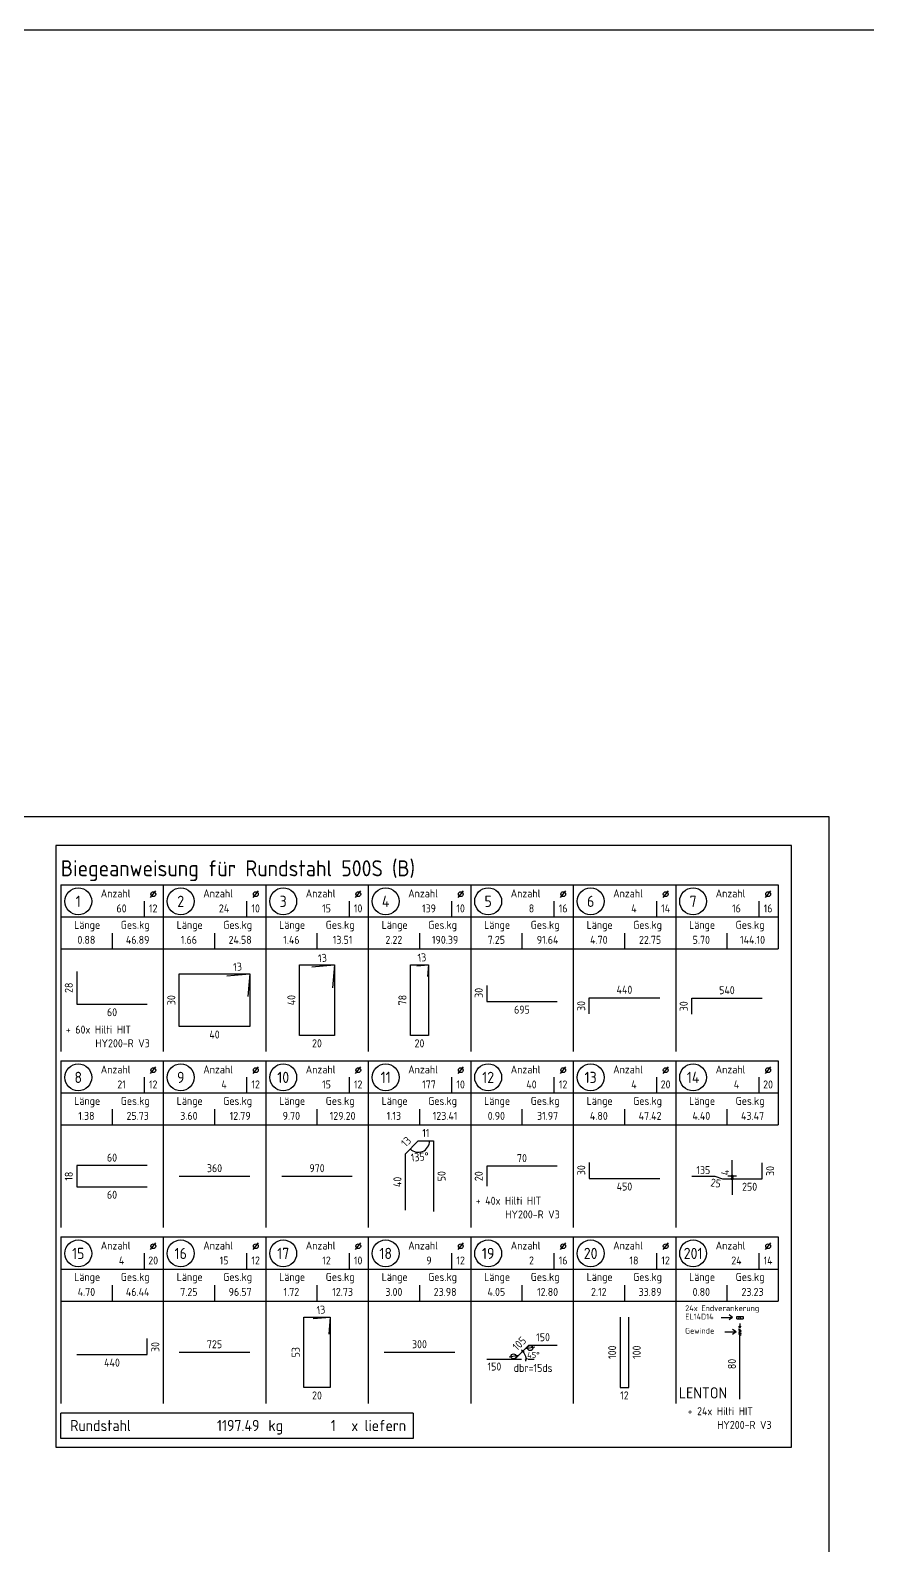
# Model space of a CAD drawing. Extents: x -17 to 300, y 24 to 138.
# Drawn here: x 251.38 to 264.46, y 45.98 to 69.65 of the extents above; entities that cross this region are included whole.
import ezdxf
from ezdxf.enums import TextEntityAlignment as Align

# ---------------------------------------------------------------- set-up
doc = ezdxf.new("R2010")
doc.units = 0
doc.header["$LTSCALE"] = 0.5
doc.header["$MEASUREMENT"] = 0
doc.header["$PDMODE"] = 2
doc.linetypes.add('AUSGEZOGEN', pattern=[1000.01, 1000, 0.01])
doc.linetypes.add('DOT', pattern=[0.175, 0.05, -0.125])
doc.layers.get('Defpoints').update_dxf_attribs({"linetype": 'CONTINUOUS'})
doc.layers.add('ANSICHTSFENSTER', color=7, linetype='CONTINUOUS', plot=False)
for name, color, linetype in [('MASSE', 7, 'CONTINUOUS'), ('RAHMEN', 7, 'CONTINUOUS'), ('RND', 7, 'CONTINUOUS'), ('RND_BILD', 7, 'CONTINUOUS'), ('STAHL', 7, 'CONTINUOUS'), ('TEXT', 7, 'CONTINUOUS')]:
    doc.layers.add(name, color=color, linetype=linetype)
doc.styles.add('TXT', font='isocp.shx')
doc.dimstyles.new('DOT_I', dxfattribs={"dimscale": 0.5, "dimtxt": 0.25, "dimasz": 0.25, "dimexe": 0.1, "dimexo": 0.3, "dimgap": 0.1, "dimtad": 1, "dimdec": 3, "dimzin": 3, "dimtxsty": 'TXT', "dimblk": 'DOT', "dimblk1": 'DOT', "dimblk2": 'DOT', "dimsah": 1, "dimcen": 0.1, "dimse1": 1, "dimse2": 1, "dimazin": 0, "dimtfac": 1, "dimtdec": 4, "dimtix": 1, "dimtmove": 2, "dimatfit": 3, "dimldrblk": 'DOT', "dimfxl": 0, "dimtvp": 1, "dimtolj": 1, "dimtzin": 0, "dimarcsym": 0})

# ---------------------------------------------------------------- blocks, each defined once
blk = doc.blocks.new('RND_LIS2')
at = {"layer": 'RND', "color": 3, "linetype": 'Continuous'}
for p, q in [((0, 0), (0, -5.2)), ((0, 0), (3.2, 0)), ((3.2, 0), (3.2, -2)), ((2.6, -0.503), (2.6, -1)), ((0, -1), (3.2, -1)), ((1.6, -1.503), (1.6, -2)), ((0, -2), (3.2, -2))]:
    blk.add_line(p, q, dxfattribs=at)
at = {"layer": 'RND', "color": 7, "linetype": 'Continuous'}
blk.add_line((2.805, -0.39), (2.973, -0.186), dxfattribs=at)
at = {"layer": 'RND', "color": 1, "linetype": 'Continuous'}
blk.add_circle((0.545, -0.513), 0.42, dxfattribs=at)
at = {"layer": 'RND', "color": 7, "linetype": 'Continuous'}
blk.add_circle((2.889, -0.288), 0.075, dxfattribs=at)
at = {"layer": 'RND', "color": 7, "linetype": 'Continuous', "style": 'TXT'}
for s, p in [('Anzahl', (1.249, -0.391)), ('Länge', (0.42, -1.373)), ('Ges.kg', (1.872, -1.373))]:
    blk.add_text(s, height=0.25, dxfattribs=at).set_placement(p)
at = {"layer": 'RND', "color": 1, "linetype": 'Continuous', "style": 'TXT'}
blk.add_attdef('POS1', text='', height=0.35, dxfattribs=at).set_placement((0.545, -0.513), align=Align.MIDDLE)
at = {"layer": 'RND', "color": 7, "linetype": 'Continuous', "style": 'TXT'}
for tag, p in [('STK1', (1.897, -0.859)), ('DS1', (2.885, -0.859)), ('LANG1', (0.8, -1.841)), ('GEW', (2.4, -1.841))]:
    blk.add_attdef(tag, text='', height=0.25, dxfattribs=at).set_placement(p, align=Align.CENTER)
blk = doc.blocks.new('*D313')
at = {"layer": 'Defpoints', "color": 0, "linetype": 'AUSGEZOGEN', "transparency": 16777216}
for p in [(257.338, 52.202), (257.438, 52.302), (257.558, 52.302), (257.563, 52.177)]:
    blk.add_point(p, dxfattribs=at)
at = {"layer": 'RND_BILD', "color": 0, "linetype": 'AUSGEZOGEN', "lineweight": -2, "transparency": 16777216}
blk.add_arc((257.438, 52.302), 0.177, 225, 360, dxfattribs=at)
at = {"layer": 'RND_BILD', "color": 0, "linetype": 'AUSGEZOGEN', "transparency": 16777216, "insert": (257.463, 52.053), "char_height": 0.125, "attachment_point": 5, "rotation": 5.6545, "style": 'TXT'}
blk.add_mtext('\\A1;135°', dxfattribs=at)
blk = doc.blocks.new('DOT')
at = {"layer": 'MASSE', "color": 7, "linetype": 'Continuous'}
for p, q in [((0, 0), (-1, 0)), ((0, 0.54), (0, -0.54))]:
    blk.add_line(p, q, dxfattribs=at)
at = {"layer": 'MASSE', "color": 7, "linetype": 'Continuous', "const_width": 0.2}
blk.add_lwpolyline([(-0.1, 0, 1), (0.1, 0, 1)], format="xyb", close=True, dxfattribs=at)
blk = doc.blocks.new('*D312')
at = {"layer": 'Defpoints', "color": 0, "linetype": 'AUSGEZOGEN', "transparency": 16777216}
for p in [(262.342, 51.75), (262.342, 51.712), (262.342, 51.712)]:
    blk.add_point(p, dxfattribs=at)
at = {"layer": 'MASSE', "color": 0, "linetype": 'AUSGEZOGEN', "lineweight": -2, "transparency": 16777216}
for p, q in [((262.342, 51.875), (262.342, 52)), ((262.342, 51.75), (262.342, 51.712)), ((262.342, 51.587), (262.342, 51.462))]:
    blk.add_line(p, q, dxfattribs=at)
at = {"layer": 'MASSE', "color": 0, "linetype": 'AUSGEZOGEN', "lineweight": -2, "transparency": 16777216, "xscale": 0.125, "yscale": 0.125, "zscale": 0.125}
for p, rotation in [((262.342, 51.75), 270), ((262.342, 51.712), 90)]:
    blk.add_blockref('DOT', p, dxfattribs=dict(at, rotation=rotation))
at = {"layer": 'MASSE', "color": 0, "linetype": 'AUSGEZOGEN', "transparency": 16777216, "insert": (262.23, 51.809), "char_height": 0.125, "attachment_point": 5, "rotation": 90, "style": 'TXT'}
blk.add_mtext('\\A1;4', dxfattribs=at)
blk = doc.blocks.new('RND_SUM')
at = {"layer": 'RND', "color": 5, "linetype": 'Continuous'}
for p, q in [((0, 0), (0, 0.8)), ((11, 0.8), (0, 0.8)), ((11, 0.8), (11, 0)), ((11, 0), (0, 0))]:
    blk.add_line(p, q, dxfattribs=at)
at = {"layer": 'RND', "color": 1, "linetype": 'Continuous', "style": 'TXT'}
for s, p in [('Rundstahl', (0.292, 0.235)), ('kg', (6.483, 0.235))]:
    blk.add_text(s, height=0.35, dxfattribs=at).set_placement(p)
blk.add_text('x liefern', height=0.35, dxfattribs=at).set_placement((10.784, 0.235), align=Align.RIGHT)
for tag, p in [('RND-S', (6.203, 0.235)), ('RND-Z', (8.59, 0.235))]:
    blk.add_attdef(tag, text='', height=0.35, dxfattribs=at).set_placement(p, align=Align.RIGHT)

msp = doc.modelspace()

# ---------------------------------------------------------------- linework, layer by layer
at = {"layer": 'ANSICHTSFENSTER', "color": 2, "linetype": 'AUSGEZOGEN'}
for points in [[(231.353, 28.1019), (300.003, 28.1019), (300.003, 69.6519), (231.353, 69.6519)], [(231.653, 28.2098), (263.8557, 28.2098), (263.8557, 57.3671), (231.653, 57.3671)]]:
    msp.add_lwpolyline(points, close=True, dxfattribs=at)
at = {"layer": 'MASSE', "color": 7, "linetype": 'AUSGEZOGEN'}
for p, q in [((259.0519, 49.016), (259.0927, 49.016)), ((259.1089, 48.8787), (259.1377, 48.9075))]:
    msp.add_line(p, q, dxfattribs=at)
at = {"layer": 'MASSE', "color": 9, "linetype": 'DOT'}
msp.add_line((258.9494, 48.8931), (259.2706, 48.8931), dxfattribs=at)
at = {"layer": 'MASSE', "color": 7, "linetype": 'AUSGEZOGEN'}
msp.add_arc((258.9494, 48.8931), 0.1739, 350.044, 53.85219, dxfattribs=at)
at = {"layer": 'RAHMEN', "color": 7, "linetype": 'AUSGEZOGEN'}
for p, q in [((259.2605, 49.0811), (259.1166, 49.0527)), ((259.0002, 48.9514), (258.8563, 48.9231))]:
    msp.add_line(p, q, dxfattribs=at)
for centre in [(259.1885, 49.0669), (258.9282, 48.9372)]:
    msp.add_circle(centre, 0.0393, dxfattribs=at)
at = {"layer": 'RND_BILD', "color": 102, "linetype": 'AUSGEZOGEN'}
for p, q in [((262.1693, 49.5452), (262.3472, 49.5452)), ((262.3472, 49.5452), (262.2925, 49.5843)), ((262.3472, 49.5452), (262.2925, 49.5061)), ((262.2234, 49.3201), (262.4013, 49.3201)), ((262.4013, 49.3201), (262.3466, 49.3593)), ((262.4013, 49.3201), (262.3466, 49.281)), ((262.4381, 49.3659), (262.4822, 49.3431)), ((262.4381, 49.3419), (262.4822, 49.3191)), ((262.4381, 49.3179), (262.4822, 49.2951)), ((262.4381, 49.2939), (262.4822, 49.2711)), ((262.4614, 49.3832), (262.4434, 49.4084)), ((262.4614, 49.4504), (262.4614, 49.3832)), ((262.4614, 49.3832), (262.4795, 49.4084))]:
    msp.add_line(p, q, dxfattribs=at)
at = {"layer": 'RND_BILD', "color": 7, "linetype": 'AUSGEZOGEN'}
msp.add_lwpolyline([(251.7788, 47.5209), (263.2657, 47.5209), (263.2657, 56.9165), (251.7788, 56.9165)], close=True, dxfattribs=at)
at = {"layer": 'RND_BILD', "color": 1, "linetype": 'AUSGEZOGEN'}
for points in [[(252.1085, 54.952), (252.1085, 54.4386), (253.2085, 54.4386)], [(255.7773, 55.021), (256.1335, 55.0522), (256.1335, 53.9522), (255.5835, 53.9522), (255.5835, 55.0522), (256.1335, 55.0522), (256.1023, 54.696)], [(257.4168, 55.0362), (257.5995, 55.0522), (257.5995, 53.9522), (257.3175, 53.9522), (257.3175, 55.0522), (257.5995, 55.0522), (257.5835, 54.8695)], [(254.4523, 54.8835), (254.8085, 54.9147), (254.8085, 54.0897), (253.7085, 54.0897), (253.7085, 54.9147), (254.8085, 54.9147), (254.7773, 54.5585)], [(258.5085, 54.7284), (258.5085, 54.4784), (259.6085, 54.4784)], [(260.1085, 54.2897), (260.1085, 54.5397), (261.2085, 54.5397)], [(261.7085, 54.2827), (261.7085, 54.5327), (262.8085, 54.5327)], [(257.2385, 51.2226), (257.2385, 52.1026), (257.4381, 52.3022), (257.6785, 52.3022), (257.6785, 51.2022)], [(253.2085, 51.9172), (252.1085, 51.9172), (252.1085, 51.5872), (253.2085, 51.5872)], [(259.6085, 51.9093), (258.5085, 51.9093), (258.5085, 51.595)], [(260.1085, 51.9655), (260.1085, 51.7155), (261.2085, 51.7155)], [(261.7085, 51.7504), (262.071, 51.7504), (262.1891, 51.7119), (262.8085, 51.7119), (262.8085, 51.9619)], [(253.7085, 51.7522), (254.8085, 51.7522)], [(255.3085, 51.7522), (256.4085, 51.7522)], [(255.7971, 49.5287), (256.0659, 49.5522), (256.0659, 48.4522), (255.6511, 48.4522), (255.6511, 49.5522), (256.0659, 49.5522), (256.0424, 49.2834)], [(260.5925, 49.5522), (260.5925, 48.4522), (260.7245, 48.4522), (260.7245, 49.5522)], [(262.4614, 48.2686), (262.4614, 49.3686)], [(252.1085, 48.9647), (253.2085, 48.9647), (253.2085, 49.2147)], [(253.7085, 49.0022), (254.8085, 49.0022)], [(256.9085, 49.0022), (258.0085, 49.0022)], [(258.5085, 48.8931), (258.9494, 48.8931), (259.1676, 49.1113), (259.6085, 49.1113)]]:
    msp.add_lwpolyline(points, dxfattribs=at)
at = {"layer": 'STAHL', "color": 102, "linetype": 'AUSGEZOGEN'}
for p, q in [((262.4109, 49.5597), (262.4121, 49.5608)), ((262.4109, 49.525), (262.4109, 49.5597)), ((262.4121, 49.5239), (262.4109, 49.525)), ((262.4121, 49.5608), (262.5108, 49.5608)), ((262.4121, 49.5239), (262.5108, 49.5239)), ((262.4469, 49.525), (262.4457, 49.5239)), ((262.4469, 49.525), (262.4518, 49.5529)), ((262.476, 49.525), (262.4711, 49.5529)), ((262.476, 49.525), (262.4772, 49.5239)), ((262.5108, 49.5608), (262.5119, 49.5597)), ((262.5119, 49.525), (262.5108, 49.5239)), ((262.5119, 49.5597), (262.5119, 49.525))]:
    msp.add_line(p, q, dxfattribs=at)
at = {"layer": 'TEXT', "color": 102, "linetype": 'AUSGEZOGEN'}
msp.add_line((262.4713, 49.5529), (262.4516, 49.5529), dxfattribs=at)

# ---------------------------------------------------------------- block references
at = {"layer": 'RND_BILD', "color": 6, "linetype": 'AUSGEZOGEN', "xscale": 0.5, "yscale": 0.5, "zscale": 0.5}
msp.add_blockref('RND_LIS2', (251.8585, 56.3022), dxfattribs=at).add_auto_attribs({'POS1': '1', 'STK1': '60', 'DS1': '12', 'LANG1': '0.88', 'GEW': '46.89'})
at = {"layer": 'RND_BILD', "color": 7, "linetype": 'AUSGEZOGEN', "xscale": 0.5, "yscale": 0.5, "zscale": 0.5}
for name, p, values in [('RND_LIS2', (253.4585, 56.3022), {'POS1': '2', 'STK1': '24', 'DS1': '10', 'LANG1': '1.66', 'GEW': '24.58'}), ('RND_LIS2', (255.0585, 56.3022), {'POS1': '3', 'STK1': '15', 'DS1': '10', 'LANG1': '1.46', 'GEW': '13.51'}), ('RND_LIS2', (256.6585, 56.3022), {'POS1': '4', 'STK1': '139', 'DS1': '10', 'LANG1': '2.22', 'GEW': '190.39'}), ('RND_LIS2', (258.2585, 56.3022), {'POS1': '5', 'STK1': '8', 'DS1': '16', 'LANG1': '7.25', 'GEW': '91.64'}), ('RND_LIS2', (259.8585, 56.3022), {'POS1': '6', 'STK1': '4', 'DS1': '14', 'LANG1': '4.70', 'GEW': '22.75'}), ('RND_LIS2', (261.4585, 56.3022), {'POS1': '7', 'STK1': '16', 'DS1': '16', 'LANG1': '5.70', 'GEW': '144.10'}), ('RND_LIS2', (251.8585, 53.5522), {'POS1': '8', 'STK1': '21', 'DS1': '12', 'LANG1': '1.38', 'GEW': '25.73'}), ('RND_LIS2', (253.4585, 53.5522), {'POS1': '9', 'STK1': '4', 'DS1': '12', 'LANG1': '3.60', 'GEW': '12.79'}), ('RND_LIS2', (255.0585, 53.5522), {'POS1': '10', 'STK1': '15', 'DS1': '12', 'LANG1': '9.70', 'GEW': '129.20'}), ('RND_LIS2', (256.6585, 53.5522), {'POS1': '11', 'STK1': '177', 'DS1': '10', 'LANG1': '1.13', 'GEW': '123.41'}), ('RND_LIS2', (258.2585, 53.5522), {'POS1': '12', 'STK1': '40', 'DS1': '12', 'LANG1': '0.90', 'GEW': '31.97'}), ('RND_LIS2', (259.8585, 53.5522), {'POS1': '13', 'STK1': '4', 'DS1': '20', 'LANG1': '4.80', 'GEW': '47.42'}), ('RND_LIS2', (261.4585, 53.5522), {'POS1': '14', 'STK1': '4', 'DS1': '20', 'LANG1': '4.40', 'GEW': '43.47'}), ('RND_LIS2', (251.8585, 50.8022), {'POS1': '15', 'STK1': '4', 'DS1': '20', 'LANG1': '4.70', 'GEW': '46.44'}), ('RND_LIS2', (253.4585, 50.8022), {'POS1': '16', 'STK1': '15', 'DS1': '12', 'LANG1': '7.25', 'GEW': '96.57'}), ('RND_LIS2', (255.0585, 50.8022), {'POS1': '17', 'STK1': '12', 'DS1': '10', 'LANG1': '1.72', 'GEW': '12.73'}), ('RND_LIS2', (256.6585, 50.8022), {'POS1': '18', 'STK1': '9', 'DS1': '12', 'LANG1': '3.00', 'GEW': '23.98'}), ('RND_LIS2', (258.2585, 50.8022), {'POS1': '19', 'STK1': '2', 'DS1': '16', 'LANG1': '4.05', 'GEW': '12.80'}), ('RND_LIS2', (259.8585, 50.8022), {'POS1': '20', 'STK1': '18', 'DS1': '12', 'LANG1': '2.12', 'GEW': '33.89'}), ('RND_LIS2', (261.4585, 50.8022), {'POS1': '201', 'STK1': '24', 'DS1': '14', 'LANG1': '0.80', 'GEW': '23.23'}), ('RND_SUM', (251.8585, 47.6522), {'RND-S': '1197.49', 'RND-Z': '1'})]:
    msp.add_blockref(name, p, dxfattribs=at).add_auto_attribs(values)

# ---------------------------------------------------------------- texts
at = {"layer": 'RND_BILD', "color": 6, "linetype": 'AUSGEZOGEN', "style": 'TXT'}
msp.add_text('Biegeanweisung für Rundstahl 500S (B)', height=0.25, dxfattribs=at).set_placement((251.8585, 56.4369))
at = {"layer": 'RND_BILD', "color": 7, "linetype": 'AUSGEZOGEN', "style": 'TXT'}
for s, rotation, p in [('13', 5, (255.9445, 55.1611)), ('13', 5, (257.4972, 55.1687)), ('13', 5, (254.6195, 55.0236)), ('28', 90, (251.9835, 54.6953)), ('30', 90, (258.3835, 54.6162)), ('30', 90, (253.5835, 54.5022)), ('40', 90, (255.4585, 54.5022)), ('78', 90, (257.1925, 54.5022)), ('30', 90, (259.9835, 54.4111)), ('30', 90, (261.5835, 54.4066)), ('13', 45, (257.2499, 52.2908)), ('11', 360, (257.5583, 52.4272)), ('30', 90, (259.9835, 51.846)), ('30', 90, (262.9335, 51.8339)), ('18', 90, (251.9835, 51.7522)), ('40', 90, (257.1135, 51.6626)), ('50', 90, (257.8035, 51.7522)), ('20', 90, (258.3835, 51.7522)), ('25', 350.79423, (262.0841, 51.6445)), ('60', 360, (252.6585, 51.4622)), ('13', 5, (255.9206, 49.665)), ('105', 45, (259.017, 49.1375)), ('30', 90, (253.3335, 49.0838)), ('53', 90, (255.5261, 49.0022)), ('100', 90, (260.4675, 49.0022)), ('100', 90, (260.8495, 49.0022)), ('80', 90, (262.3364, 48.8186)), ('20', 360, (255.8585, 48.3272))]:
    msp.add_text(s, height=0.125, rotation=rotation, dxfattribs=at).set_placement(p, align=Align.MIDDLE)
for s, height, p in [('440', 0.125, (260.6585, 54.6647)), ('540', 0.125, (262.2585, 54.6577)), ('60', 0.125, (252.6585, 54.3136)), ('695', 0.125, (259.0585, 54.3534)), ('40', 0.125, (254.2585, 53.9647)), ('20', 0.125, (255.8585, 53.8272)), ('20', 0.125, (257.4585, 53.8272)), ('60', 0.125, (252.6585, 52.0422)), ('70', 0.125, (259.0585, 52.0343)), ('360', 0.125, (254.2585, 51.8772)), ('970', 0.125, (255.8585, 51.8772)), ('135', 0.125, (261.8897, 51.8477)), ('450', 0.125, (260.6585, 51.5905)), ('250', 0.125, (262.6127, 51.5869)), ('150', 0.125, (259.388, 49.2363)), ('725', 0.125, (254.2585, 49.1272)), ('300', 0.125, (257.4585, 49.1272)), ('45%%D', 0.09375, (259.2373, 48.9582)), ('440', 0.125, (252.6585, 48.8397)), ('150', 0.125, (258.6281, 48.7785)), ('12', 0.125, (260.6585, 48.3272))]:
    msp.add_text(s, height=height, dxfattribs=at).set_placement(p, align=Align.MIDDLE)
at = {"layer": 'RND_BILD', "color": 102, "linetype": 'Continuous', "style": 'TXT'}
for s, p in [('24x Endverankerung', (261.6081, 49.645)), ('EL14D14', (261.608, 49.5139)), ('Gewinde', (261.6046, 49.2926))]:
    msp.add_text(s, height=0.09, dxfattribs=at).set_placement(p)
at = {"layer": 'TEXT', "color": 7, "linetype": 'AUSGEZOGEN', "style": 'TXT'}
for s, p in [('+ 60x Hilti HIT', (251.9373, 53.9798)), ('HY200-R V3', (252.3984, 53.7656)), ('+ 40x Hilti HIT', (258.3373, 51.3059)), ('HY200-R V3', (258.7984, 51.0917)), ('dbr=15ds', (258.9296, 48.6943)), ('+ 24x Hilti HIT', (261.6446, 48.0182)), ('HY200-R V3', (262.1057, 47.804))]:
    msp.add_text(s, height=0.125, dxfattribs=at).set_placement(p)
at = {"layer": 'TEXT', "color": 1, "linetype": 'AUSGEZOGEN', "style": 'TXT'}
msp.add_text('LENTON', height=0.175, dxfattribs=at).set_placement((261.5077, 48.2799))

# ---------------------------------------------------------------- dimensions: what is measured, and where the dimension line sits
at = {"layer": 'MASSE', "color": 7, "linetype": 'AUSGEZOGEN'}
dim = msp.add_linear_dim(base=(262.3423, 51.7119), p1=(262.3423, 51.7504), p2=(262.3423, 51.7119), angle=90, text='4', dimstyle='DOT_I', override={"dimdec": 1, "dimlfac": 100}, dxfattribs=at)
dim.commit()
dim.dimension.update_dxf_attribs({"geometry": '*D312', "text_midpoint": (262.2298, 51.809), "dimtype": 160})
at = {"layer": 'RND_BILD', "color": 7, "linetype": 'AUSGEZOGEN'}
dim = msp.add_angular_dim_3p(base=(257.5632, 52.177), center=(257.4381, 52.3022), p1=(257.5583, 52.3022), p2=(257.3383, 52.2024), dimstyle='DOT_I', override={"dimadec": 0}, dxfattribs=at)
dim.commit()
dim.dimension.update_dxf_attribs({"geometry": '*D313', "text_midpoint": (257.4627, 52.0529), "dimtype": 165})

doc.saveas('drawing.dxf')
